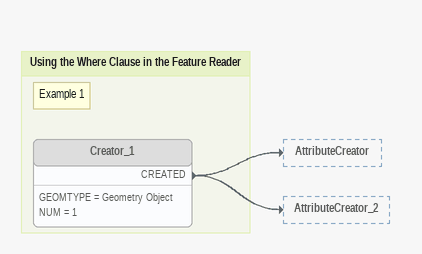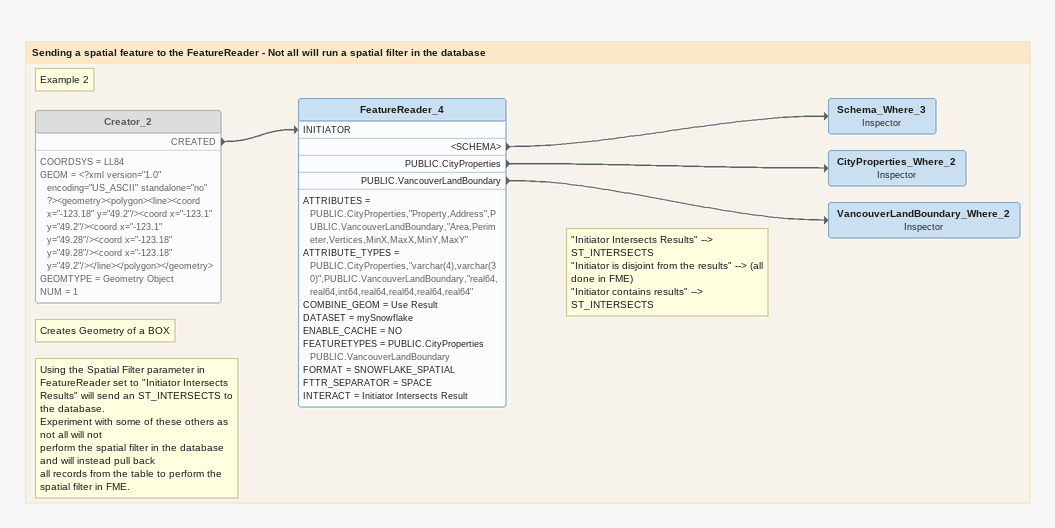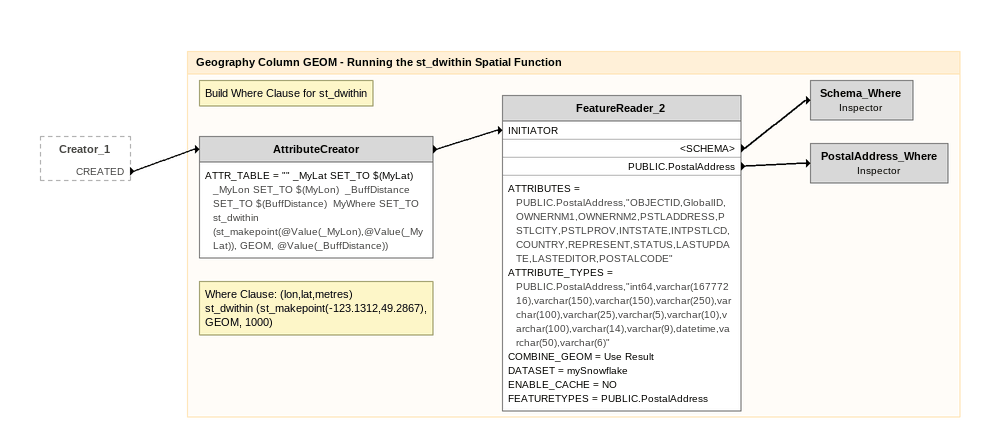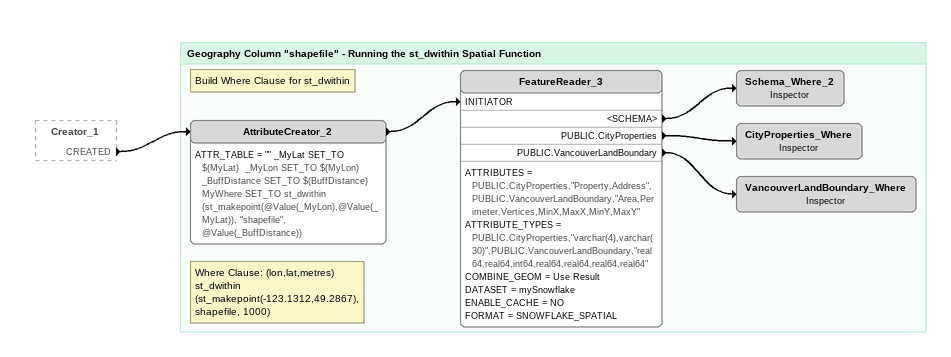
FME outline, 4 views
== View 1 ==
Bookmark: Using the Where Clause in the Feature Reader
Note: Example 1
Creator_1 [off]
    GEOMTYPE = Geometry Object
    NUM = 1
    CREATED -> AttributeCreator
    CREATED -> AttributeCreator_2

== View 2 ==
Bookmark: Sending a spatial feature to the FeatureReader - Not all will run a spatial filter in the database
Note: Example 2
Note: Creates Geometry of a BOX
Creator_2 [off]
    COORDSYS = LL84
    GEOM = <?xml version="1.0" encoding="US_ASCII" standalone="no" ?><geometry><polygon><line><coord x="-123.18" y="49.2"/><coord x="-123.1" y="49.2"/><coord x="-123.1" y="49.28"/><coord x="-123.18" y="49.28"/><coord x="-123.18" y="49.2"/></line></polygon></geometry>
    GEOMTYPE = Geometry Object
    NUM = 1
    CREATED -> FeatureReader_4 [INITIATOR]
Note: Using the Spatial Filter parameter in FeatureReader set to "Initiator Intersects Results" will send an ST_INTERSECTS to / the database. / Experiment with some of these others as not all will not / perform the spatial filter in the database and will instead pull back / all records from the table to perform the spatial filter in FME.
Note: "Initiator Intersects Results" --> ST_INTERSECTS / "Initiator is disjoint from the results" --> (all done in FME) / "Initiator contains results" --> ST_INTERSECTS
FeatureReader_4
    ATTRIBUTES = PUBLIC.CityProperties,"Property,Address",PUBLIC.VancouverLandBoundary,"Area,Perimeter,Vertices,MinX,MaxX,MinY,MaxY"
    ATTRIBUTE_TYPES = PUBLIC.CityProperties,"varchar(4),varchar(30)",PUBLIC.VancouverLandBoundary,"real64,real64,int64,real64,real64,real64,real64"
    COMBINE_GEOM = Use Result
    DATASET = mySnowflake
    ENABLE_CACHE = NO
    FEATURETYPES = PUBLIC.CityProperties PUBLIC.VancouverLandBoundary
    FORMAT = SNOWFLAKE_SPATIAL
    FTTR_SEPARATOR = SPACE
    INTERACT = Initiator Intersects Result
    <SCHEMA> -> Schema_Where_3
    PUBLIC.CityProperties -> CityProperties_Where_2
    PUBLIC.VancouverLandBoundary -> VancouverLandBoundary_Where_2
Schema_Where_3: Inspector
CityProperties_Where_2: Inspector
VancouverLandBoundary_Where_2: Inspector

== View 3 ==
Creator_1 [outside]
    CREATED -> AttributeCreator

Bookmark: Geography Column GEOM - Running the st_dwithin Spatial Function
Note: Build Where Clause for st_dwithin
AttributeCreator
    ATTR_TABLE = "" _MyLat SET_TO $(MyLat)  _MyLon SET_TO $(MyLon)  _BuffDistance SET_TO $(BuffDistance)  MyWhere SET_TO st_dwithin (st_makepoint(@Value(_MyLon),@Value(_MyLat)), GEOM, @Value(_BuffDistance))
    -> FeatureReader_2 [INITIATOR]
Note: Where Clause: (lon,lat,metres) / st_dwithin (st_makepoint(-123.1312,49.2867), GEOM, 1000)
FeatureReader_2
    ATTRIBUTES = PUBLIC.PostalAddress,"OBJECTID,GlobalID,OWNERNM1,OWNERNM2,PSTLADDRESS,PSTLCITY,PSTLPROV,INTSTATE,INTPSTLCD,COUNTRY,REPRESENT,STATUS,LASTUPDATE,LASTEDITOR,POSTALCODE"
    ATTRIBUTE_TYPES = PUBLIC.PostalAddress,"int64,varchar(16777216),varchar(150),varchar(150),varchar(250),varchar(100),varchar(25),varchar(5),varchar(10),varchar(100),varchar(14),varchar(9),datetime,varchar(50),varchar(6)"
    COMBINE_GEOM = Use Result
    DATASET = mySnowflake
    ENABLE_CACHE = NO
    FEATURETYPES = PUBLIC.PostalAddress
    <SCHEMA> -> Schema_Where
    PUBLIC.PostalAddress -> PostalAddress_Where
Schema_Where: Inspector
PostalAddress_Where: Inspector

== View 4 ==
Creator_1 [outside]
    CREATED -> AttributeCreator_2

Bookmark: Geography Column "shapefile" - Running the st_dwithin Spatial Function
Note: Build Where Clause for st_dwithin
AttributeCreator_2
    ATTR_TABLE = "" _MyLat SET_TO $(MyLat)  _MyLon SET_TO $(MyLon)  _BuffDistance SET_TO $(BuffDistance)  MyWhere SET_TO st_dwithin (st_makepoint(@Value(_MyLon),@Value(_MyLat)), "shapefile", @Value(_BuffDistance))
    -> FeatureReader_3 [INITIATOR]
Note: Where Clause: (lon,lat,metres) / st_dwithin (st_makepoint(-123.1312,49.2867), shapefile, 1000)
FeatureReader_3
    ATTRIBUTES = PUBLIC.CityProperties,"Property,Address",PUBLIC.VancouverLandBoundary,"Area,Perimeter,Vertices,MinX,MaxX,MinY,MaxY"
    ATTRIBUTE_TYPES = PUBLIC.CityProperties,"varchar(4),varchar(30)",PUBLIC.VancouverLandBoundary,"real64,real64,int64,real64,real64,real64,real64"
    COMBINE_GEOM = Use Result
    DATASET = mySnowflake
    ENABLE_CACHE = NO
    FORMAT = SNOWFLAKE_SPATIAL
    <SCHEMA> -> Schema_Where_2
    PUBLIC.CityProperties -> CityProperties_Where
    PUBLIC.VancouverLandBoundary -> VancouverLandBoundary_Where
Schema_Where_2: Inspector
CityProperties_Where: Inspector
VancouverLandBoundary_Where: Inspector
